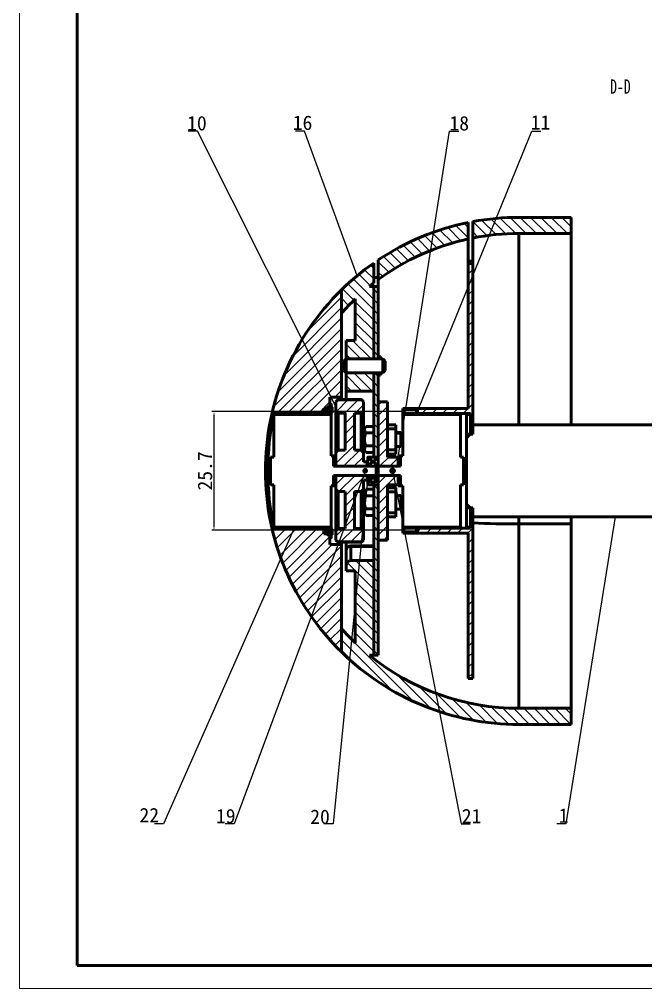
# Model space of a CAD drawing. Header units: millimetres. Extents: x 169 to 11790, y 7 to 1689.
# Drawn here: x 1378 to 1921, y 7 to 848 of the extents above; entities that cross this region are included whole.
import ezdxf
from ezdxf import colors
from ezdxf.entities.mleader import LeaderData, LeaderLine
from ezdxf.math import Vec2, Vec3

# ---------------------------------------------------------------- set-up
doc = ezdxf.new("R2010")
doc.units = ezdxf.units.MM
doc.header["$PDSIZE"] = -1
doc.layers.add('文字', color=7, linetype='Continuous', lineweight=15)
doc.layers.add('粗实线', color=7, linetype='Continuous', lineweight=53)
doc.styles.add('SLDTEXTSTYLE5', font='TXT', dxfattribs={"width": 0.7})
doc.styles.get("Standard").update_dxf_attribs({"font": ''})
doc.styles.get('Standard').set_extended_font_data('FangSong')
doc.dimstyles.new('ISO-25', dxfattribs={"dimtxt": 2.5, "dimasz": 2.5, "dimexe": 1.25, "dimexo": 0.625, "dimtad": 1, "dimtxsty": 'Standard', "dimcen": 2.5, "dimadec": 0, "dimazin": 0, "dimtfac": 1, "dimtmove": 0, "dimatfit": 3, "dimfxl": 1, "dimarcsym": 0})
pattern_1 = [(45, (1340.9156, -46.882), (-4.49013, 4.49013), [])]
pattern_2 = [(135, (1340.9156, -46.882), (-4.49013, -4.49013), [])]

# ---------------------------------------------------------------- blocks, each defined once
blk = doc.blocks.new('_None')
blk = doc.blocks.new('*D27')
at = {"color": 0, "lineweight": -2, "transparency": 16777216}
for p, q in [((1710.48, 507.36), (1544.66, 507.36)), ((1546.66, 503.28), (1546.66, 408.64)), ((1710.48, 404.56), (1544.66, 404.56))]:
    blk.add_line(p, q, dxfattribs=at)
at = {"color": 0, "lineweight": 53, "transparency": 16777216}
for points in [[(1545.98, 503.28), (1547.34, 503.28), (1546.66, 507.36)], [(1545.98, 408.64), (1547.34, 408.64), (1546.66, 404.56)]]:
    blk.add_solid(points, dxfattribs=at)
at = {"layer": 'Defpoints', "color": 0, "lineweight": 53, "transparency": 16777216}
for p in [(1710.48, 507.36), (1546.66, 404.56), (1710.48, 404.56)]:
    blk.add_point(p, dxfattribs=at)
at = {"color": 0, "transparency": 16777216, "insert": (1538.89, 455.96), "char_height": 3.5, "attachment_point": 5, "rotation": 90}
blk.add_mtext('{\\fSimSun|b0|i0|c134|p2;\\H3.57143x;25.7}', dxfattribs=at)

msp = doc.modelspace()

# ---------------------------------------------------------------- hatches: boundary and pattern name
at = {"linetype": 'Continuous', "lineweight": 18}
h = msp.add_hatch(dxfattribs=at)
h.set_pattern_fill('ANSI31', color=256, scale=2, angle=90, style=0)
h.set_pattern_definition(pattern_2)
edge = h.paths.add_edge_path(flags=0)
edge.add_line((1771.279, 672.291), (1771.279, 658.037))
edge.add_arc((1811.279, 455.958), 206, 90, 101.196519, ccw=False)
edge.add_line((1811.279, 661.958), (1856.479, 661.958))
edge.add_line((1856.479, 661.958), (1856.479, 675.958))
edge.add_line((1856.479, 675.958), (1811.279, 675.958))
edge.add_arc((1811.279, 455.958), 220, 90, 100.475682)
h = msp.add_hatch(dxfattribs=at)
h.set_pattern_fill('ANSI31', color=256, scale=2, angle=90, style=0)
h.set_pattern_definition(pattern_2)
edge = h.paths.add_edge_path(flags=0)
edge.add_line((1767.279, 657.204), (1767.279, 671.513))
edge.add_arc((1811.279, 455.958), 220, 101.536959, 123.679413)
edge.add_line((1689.279, 639.032), (1689.279, 621.946))
edge.add_arc((1811.279, 455.958), 206, 102.33295, 126.31563, ccw=False)
h = msp.add_hatch()
h.set_pattern_fill('ANSI31', color=256, scale=2, angle=90)
h.paths.add_polyline_path([(1685.279, 541.09), (1661.279, 541.09), (1661.279, 525.103), (1685.279, 525.103)])
h.paths.add_polyline_path([(1685.279, 615.958), (1681.525, 615.958, -0.0058108), (1685.279, 618.93), (1685.279, 636.302, 0.0414158), (1657.279, 613.069), (1657.279, 592.779, -0.0209655), (1669.279, 605.196), (1669.279, 569.09), (1661.279, 569.09), (1661.279, 553.09), (1685.279, 553.09)])
h = msp.add_hatch()
h.set_pattern_fill('ANSI31', color=256, scale=2)
h.paths.add_polyline_path([(1771.279, 635.958), (1767.279, 635.958), (1767.279, 615.316), (1771.279, 625.133)])
h = msp.add_hatch()
h.set_pattern_fill('ANSI31', color=256, scale=2)
h.paths.add_polyline_path([(1713.096, 509.958), (1711.279, 509.958), (1711.279, 508.958), (1712.939, 508.958)])
h.paths.add_polyline_path([(1724.347, 509.958), (1713.096, 509.958), (1712.939, 508.958), (1722.479, 508.958), (1723.271, 508.958), (1723.271, 508.558), (1723.273, 507.324)])
h.paths.add_polyline_path([(1771.279, 625.133), (1767.279, 615.316), (1767.279, 509.958), (1724.347, 509.958), (1723.273, 507.324), (1723.275, 506.158), (1723.275, 505.716), (1769.279, 505.716), (1769.279, 504.758), (1769.279, 487.958), (1771.279, 487.958), (1771.279, 495.958)])
h.paths.add_polyline_path([(1771.279, 423.958), (1769.279, 423.958), (1769.279, 407.158), (1769.279, 406.2), (1723.275, 406.2), (1723.275, 405.758), (1723.271, 403.358), (1723.271, 402.958), (1722.479, 402.958), (1711.871, 402.958), (1712.065, 401.958), (1767.279, 401.958), (1767.279, 275.958), (1771.279, 275.958)])
h = msp.add_hatch()
h.set_pattern_fill('ANSI31', color=256, scale=2, angle=90)
h.paths.add_polyline_path([(1689.279, 615.958), (1685.279, 615.958), (1685.279, 553.09), (1689.279, 553.09)])
h.paths.add_polyline_path([(1689.279, 541.09), (1685.279, 541.09), (1685.279, 467.958), (1689.279, 467.958)])
h = msp.add_hatch()
h.set_pattern_fill('ANSI31', color=256, scale=2)
h.paths.add_polyline_path([(1654.285, 391.958), (1647.279, 391.958), (1647.279, 399.8), (1646.279, 399.8), (1644.679, 401.4), (1642.079, 401.4), (1642.079, 404.6), (1644.679, 404.6), (1646.279, 406.2), (1616.268, 406.2), (1604.756, 380.141, 0.0650108), (1631.147, 329.655)])
h.paths.add_polyline_path([(1616.268, 406.2), (1598.479, 406.2, -0.1019503), (1598.479, 505.716), (1646.279, 505.716), (1644.679, 507.316), (1642.079, 507.316), (1642.079, 510.516), (1644.679, 510.516), (1646.279, 512.116), (1647.279, 512.116), (1647.279, 519.958), (1648.451, 519.958), (1623.204, 570.097, 0.2281646), (1604.756, 380.141)])
h.paths.add_polyline_path([(1657.279, 391.958), (1654.285, 391.958), (1631.147, 329.655, 0.046004), (1657.279, 298.847), (1657.279, 319.137)])
h.paths.add_polyline_path([(1657.279, 613.069, 0.0625653), (1623.204, 570.097), (1648.451, 519.958), (1657.279, 519.958)])
h = msp.add_hatch(dxfattribs=at)
h.set_pattern_fill('ANSI31', color=256, scale=2, style=0)
h.set_pattern_definition(pattern_1)
h.paths.add_polyline_path([(1652.479, 459.958), (1679.679, 459.958), (1679.679, 463.958), (1676.479, 463.958), (1676.479, 471.958), (1674.479, 473.958), (1668.479, 473.958), (1668.479, 505.958), (1674.479, 505.958), (1676.479, 507.958), (1676.479, 515.958), (1674.916, 517.521), (1654.042, 517.521), (1652.479, 515.958), (1652.479, 507.958), (1654.479, 505.958), (1660.479, 505.958), (1660.479, 473.958), (1654.479, 473.958), (1652.479, 471.958)], flags=0)
h = msp.add_hatch()
h.set_pattern_fill('ANSI31', color=256, scale=2)
edge = h.paths.add_edge_path()
edge.add_line((1706.479, 467.958), (1703.038, 467.958))
edge.add_spline(control_points=[(1703.038, 467.958), (1702.972, 467.957), (1702.8, 467.956), (1702.406, 467.944), (1701.883, 467.934), (1701.337, 467.936), (1700.835, 467.948), (1700.518, 467.957), (1700.385, 467.958), (1700.353, 467.958)], knot_values=[0, 0, 0, 0, 0.1035778, 0.2732052, 0.4429071, 0.6113059, 0.779066, 0.9478383, 1, 1, 1, 1], degree=3, periodic=0)
edge.add_line((1700.353, 467.958), (1697.279, 467.958))
edge.add_line((1697.279, 467.958), (1697.279, 515.958))
edge.add_line((1697.279, 515.958), (1689.279, 515.958))
edge.add_line((1689.279, 515.958), (1689.279, 459.958))
edge.add_line((1689.279, 459.958), (1706.479, 459.958))
edge.add_line((1706.479, 459.958), (1706.479, 467.958))
h = msp.add_hatch(dxfattribs=at)
h.set_pattern_fill('ANSI31', scale=2, angle=90, style=0)
h.set_pattern_definition(pattern_2)
h.paths.add_polyline_path([(1652.479, 468.958), (1650.479, 468.958), (1650.479, 459.958), (1652.479, 459.958)], flags=0)
at = {"linetype": 'Continuous', "lineweight": 53}
h = msp.add_hatch(dxfattribs=at)
h.set_pattern_fill('ANSI31', scale=2, angle=90, style=0)
h.set_pattern_definition([(135, (1340.9156, -34.882), (-4.49013, -4.49013), [])])
h.paths.add_polyline_path([(1679.679, 459.958), (1680.079, 459.958), (1680.079, 463.958), (1679.679, 463.958)], flags=0)
at = {"linetype": 'Continuous'}
h = msp.add_hatch(dxfattribs=at)
h.set_pattern_fill('ANSI31', scale=2, angle=90, style=0)
h.set_pattern_definition(pattern_2)
h.paths.add_polyline_path([(1708.479, 468.958), (1706.479, 468.958), (1706.479, 459.958), (1708.479, 459.958)], flags=0)
at = {"linetype": 'Continuous', "lineweight": 18}
h = msp.add_hatch(dxfattribs=at)
h.set_pattern_fill('ANSI31', scale=2, angle=90, style=0)
h.set_pattern_definition(pattern_2)
h.paths.add_polyline_path([(1650.479, 442.958), (1652.479, 442.958), (1652.479, 451.958), (1650.479, 451.958)], flags=0)
h = msp.add_hatch(dxfattribs=at)
h.set_pattern_fill('ANSI31', color=256, scale=2, style=0)
h.set_pattern_definition(pattern_1)
h.paths.add_polyline_path([(1679.679, 451.958), (1652.479, 451.958), (1652.479, 439.958), (1654.479, 437.958), (1660.479, 437.958), (1660.479, 405.958), (1654.479, 405.958), (1652.479, 403.958), (1652.479, 395.958), (1654.042, 394.395), (1674.916, 394.395), (1676.479, 395.958), (1676.479, 403.958), (1674.479, 405.958), (1668.479, 405.958), (1668.479, 437.958), (1674.479, 437.958), (1676.479, 439.958), (1676.479, 447.958), (1679.679, 447.958)], flags=0)
at = {"linetype": 'Continuous', "lineweight": 53}
h = msp.add_hatch(dxfattribs=at)
h.set_pattern_fill('ANSI31', scale=2, angle=90, style=0)
h.set_pattern_definition(pattern_2)
h.paths.add_polyline_path([(1679.679, 447.958), (1680.079, 447.958), (1680.079, 451.958), (1679.679, 451.958)], flags=0)
at = {"linetype": 'Continuous', "lineweight": 18}
h = msp.add_hatch(dxfattribs=at)
h.set_pattern_fill('ANSI31', color=256, scale=2, style=0)
h.set_pattern_definition(pattern_1)
h.paths.add_polyline_path([(1689.279, 395.958), (1697.279, 395.958), (1697.279, 443.958), (1706.479, 443.958), (1706.479, 451.958), (1689.279, 451.958)], flags=0)
at = {"linetype": 'Continuous'}
h = msp.add_hatch(dxfattribs=at)
h.set_pattern_fill('ANSI31', scale=2, angle=90, style=0)
h.set_pattern_definition(pattern_2)
h.paths.add_polyline_path([(1706.479, 442.958), (1708.479, 442.958), (1708.479, 451.958), (1706.479, 451.958)], flags=0)
at = {"linetype": 'Continuous', "lineweight": 18}
h = msp.add_hatch(dxfattribs=at)
h.set_pattern_fill('ANSI31', color=256, scale=2, angle=90, style=0)
h.set_pattern_definition(pattern_2)
h.paths.add_polyline_path([(1685.279, 295.958), (1689.279, 295.958), (1689.279, 443.958), (1685.279, 443.958)], flags=0)
h = msp.add_hatch()
h.set_pattern_fill('ANSI31', color=256, scale=2)
h.paths.add_polyline_path([(1647.279, 407.158), (1598.479, 407.158), (1598.479, 406.2), (1647.279, 406.2)])
h = msp.add_hatch()
h.set_pattern_fill('ANSI31', color=256, scale=2)
h.set_pattern_definition([(45, (-430.96, -5e-11), (-4.490128, 4.490128), [])])
h.paths.add_polyline_path([(1760.079, 406.2), (1760.079, 407.158), (1711.279, 407.158), (1711.279, 406.2)])
h = msp.add_hatch()
h.set_pattern_fill('ANSI31', color=256, scale=2, angle=90)
edge = h.paths.add_edge_path()
edge.add_line((1685.279, 378.092), (1665.279, 378.092))
edge.add_ellipse((1665.279, 373.625), major_axis=(0, 4.468), ratio=0.8952951, start_angle=0, end_angle=90)
edge.add_line((1661.279, 373.625), (1661.279, 369.157))
edge.add_line((1661.279, 369.157), (1669.279, 369.157))
edge.add_line((1669.279, 369.157), (1669.279, 306.72))
edge.add_arc((1811.279, 455.958), 206, 221.619437, 226.423664, ccw=False)
edge.add_line((1657.279, 319.137), (1657.279, 298.847))
edge.add_arc((1811.279, 455.958), 220, 225.572996, 270)
edge.add_line((1811.279, 235.958), (1856.479, 235.958))
edge.add_line((1856.479, 235.958), (1856.479, 249.958))
edge.add_line((1856.479, 249.958), (1811.279, 249.958))
edge.add_arc((1811.279, 455.958), 206, 230.959327, 270, ccw=False)
edge.add_line((1681.525, 295.958), (1685.279, 295.958))
edge.add_line((1685.279, 295.958), (1685.279, 378.092))

# ---------------------------------------------------------------- linework, layer by layer
at = {"color": 7, "linetype": 'Continuous', "lineweight": 53}
for p, q in [((1811.279, 675.958), (1856.479, 675.958)), ((1856.479, 661.958), (1856.479, 675.958)), ((1767.279, 671.513), (1767.279, 657.204)), ((1771.279, 658.037), (1771.279, 672.291)), ((1767.279, 657.204), (1767.279, 635.958)), ((1771.279, 635.958), (1771.279, 658.037)), ((1856.479, 661.958), (1811.279, 661.958)), ((1811.279, 661.958), (1811.279, 495.958)), ((1856.479, 661.958), (1856.479, 495.958)), ((1685.279, 636.302), (1685.279, 618.93)), ((1689.279, 621.946), (1689.279, 639.032)), ((1767.279, 635.958), (1771.279, 635.958)), ((1767.279, 635.958), (1767.279, 509.958)), ((1771.279, 635.958), (1771.279, 487.958)), ((1685.279, 615.958), (1681.525, 615.958)), ((1685.279, 615.958), (1689.279, 615.958)), ((1689.279, 615.975), (1689.279, 621.946)), ((1669.279, 569.09), (1669.279, 605.196)), ((1661.279, 525.103), (1661.279, 569.09)), ((1661.279, 569.09), (1669.279, 569.09)), ((1685.279, 467.958), (1685.279, 541.09)), ((1689.279, 467.958), (1689.279, 541.09)), ((1685.279, 525.046), (1661.279, 525.046)), ((1661.279, 525.046), (1661.279, 517.958)), ((1648.479, 513.773), (1647.279, 513.773)), ((1648.479, 513.773), (1648.479, 509.346)), ((1654.042, 517.521), (1652.479, 515.958)), ((1652.479, 507.958), (1652.479, 515.958)), ((1654.479, 517.958), (1654.042, 517.521)), ((1674.916, 517.521), (1654.042, 517.521)), ((1674.479, 517.958), (1654.479, 517.958)), ((1674.916, 517.521), (1674.479, 517.958)), ((1676.479, 515.958), (1674.916, 517.521)), ((1676.479, 515.958), (1676.479, 507.958)), ((1689.279, 515.958), (1697.279, 515.958)), ((1689.279, 459.958), (1689.279, 515.958)), ((1697.279, 467.958), (1697.279, 515.958)), ((1598.479, 504.758), (1648.479, 504.758)), ((1598.479, 504.758), (1598.479, 467.958)), ((1648.481, 512.815), (1648.479, 512.815)), ((1648.479, 504.758), (1648.479, 509.185)), ((1648.479, 504.758), (1648.479, 468.958)), ((1648.481, 512.815), (1648.481, 506.415)), ((1649.239, 511.358), (1648.481, 512.116)), ((1648.481, 512.116), (1648.481, 505.716)), ((1648.481, 505.716), (1649.239, 506.474)), ((1649.239, 511.358), (1649.239, 506.474)), ((1652.479, 507.958), (1654.479, 505.958)), ((1652.479, 471.958), (1652.479, 507.958)), ((1654.479, 505.958), (1654.479, 473.958)), ((1660.479, 505.958), (1654.479, 505.958)), ((1660.479, 505.958), (1660.479, 473.958)), ((1674.479, 505.958), (1668.479, 505.958)), ((1668.479, 473.958), (1668.479, 505.958)), ((1674.479, 505.958), (1676.479, 507.958)), ((1674.479, 473.958), (1674.479, 505.958)), ((1676.479, 507.958), (1676.479, 471.958)), ((1710.479, 504.758), (1760.479, 504.758)), ((1710.479, 468.958), (1710.479, 504.758)), ((1711.279, 509.958), (1711.279, 504.758)), ((1711.279, 509.958), (1767.279, 509.958)), ((1711.279, 504.758), (1711.279, 509.958)), ((1711.279, 504.758), (1760.479, 504.758)), ((1760.479, 467.958), (1760.479, 504.758)), ((1765.679, 487.958), (1765.679, 504.758)), ((1769.279, 487.958), (1769.279, 504.758)), ((1697.279, 495.951), (1704.479, 495.951)), ((1697.279, 492.337), (1704.479, 492.337)), ((1704.479, 492.337), (1704.479, 495.951)), ((1704.479, 492.337), (1704.479, 474.162)), ((1704.479, 489.249), (1708.679, 489.249)), ((1708.679, 489.249), (1709.279, 488.649)), ((1708.679, 489.249), (1708.679, 477.249)), ((1709.279, 477.849), (1709.279, 488.649)), ((1765.679, 484.758), (1765.679, 487.958)), ((1654.479, 473.958), (1652.479, 471.958)), ((1652.479, 459.958), (1652.479, 471.958)), ((1660.479, 473.958), (1654.479, 473.958)), ((1674.479, 473.958), (1668.479, 473.958)), ((1676.479, 471.958), (1674.479, 473.958)), ((1676.479, 471.958), (1676.479, 463.958)), ((1704.479, 474.162), (1697.279, 474.162)), ((1708.679, 477.249), (1704.479, 477.249)), ((1704.479, 470.547), (1704.479, 474.162)), ((1709.279, 477.849), (1708.679, 477.249)), ((1595.679, 467.958), (1595.679, 443.958)), ((1595.679, 467.958), (1598.479, 467.958)), ((1648.479, 468.958), (1650.479, 468.958)), ((1650.479, 468.958), (1652.479, 468.958)), ((1650.479, 459.958), (1650.479, 468.958)), ((1676.479, 463.958), (1679.679, 463.958)), ((1679.679, 463.958), (1679.679, 459.958)), ((1679.679, 463.958), (1680.079, 463.958)), ((1680.079, 465.291), (1680.079, 467.358)), ((1680.079, 465.291), (1680.079, 463.958)), ((1680.079, 463.958), (1680.079, 459.958)), ((1680.679, 467.958), (1688.679, 467.958)), ((1689.279, 467.958), (1685.279, 467.958)), ((1697.279, 470.547), (1704.479, 470.547)), ((1697.279, 467.958), (1700.353, 467.958)), ((1703.038, 467.958), (1706.479, 467.958)), ((1706.479, 459.958), (1706.479, 468.958)), ((1706.479, 468.958), (1708.479, 468.958)), ((1706.479, 459.958), (1706.479, 467.958)), ((1708.479, 459.958), (1708.479, 468.958)), ((1708.479, 468.958), (1710.479, 468.958)), ((1760.479, 467.958), (1763.279, 467.958)), ((1763.279, 443.958), (1763.279, 467.958)), ((1650.479, 459.958), (1687.279, 459.958)), ((1688.679, 459.958), (1680.679, 459.958)), ((1689.279, 451.958), (1689.279, 459.958)), ((1689.279, 459.958), (1708.479, 459.958)), ((1703.194, 455.958), (1703.188, 455.829)), ((1703.269, 459.958), (1706.479, 459.958)), ((1706.479, 459.958), (1708.479, 459.958)), ((1650.479, 442.958), (1650.479, 451.958)), ((1687.279, 451.958), (1650.479, 451.958)), ((1652.479, 439.958), (1652.479, 451.958)), ((1679.679, 447.958), (1676.479, 447.958)), ((1676.479, 447.958), (1676.479, 439.958)), ((1679.679, 451.958), (1679.679, 447.958)), ((1680.079, 447.958), (1679.679, 447.958)), ((1680.079, 451.958), (1680.079, 447.958)), ((1680.079, 449.291), (1680.079, 451.358)), ((1683.242, 449.291), (1680.079, 449.291)), ((1680.079, 447.958), (1680.079, 446.625)), ((1680.079, 446.625), (1683.242, 446.625)), ((1680.079, 444.558), (1680.079, 446.625)), ((1680.679, 451.958), (1688.679, 451.958)), ((1689.279, 449.291), (1686.116, 449.291)), ((1686.116, 446.625), (1689.279, 446.625)), ((1689.279, 395.958), (1689.279, 451.958)), ((1708.479, 451.958), (1689.279, 451.958)), ((1706.479, 442.958), (1706.479, 451.958)), ((1706.479, 443.958), (1706.479, 451.958)), ((1708.479, 442.958), (1708.479, 451.958)), ((1598.479, 443.958), (1595.679, 443.958)), ((1598.479, 443.958), (1598.479, 407.158)), ((1650.479, 442.958), (1648.479, 442.958)), ((1648.479, 442.958), (1648.479, 407.158)), ((1652.479, 442.958), (1650.479, 442.958)), ((1652.479, 403.958), (1652.479, 439.958)), ((1652.479, 439.958), (1654.479, 437.958)), ((1654.479, 437.958), (1654.479, 405.958)), ((1654.479, 437.958), (1660.479, 437.958)), ((1660.479, 437.958), (1660.479, 405.958)), ((1668.479, 437.958), (1674.479, 437.958)), ((1668.479, 405.958), (1668.479, 437.958)), ((1674.479, 437.958), (1676.479, 439.958)), ((1674.479, 405.958), (1674.479, 437.958)), ((1676.479, 440.272), (1676.479, 403.958)), ((1688.679, 443.958), (1680.679, 443.958)), ((1685.279, 443.958), (1689.279, 443.958)), ((1685.279, 295.958), (1685.279, 443.958)), ((1689.279, 295.958), (1689.279, 443.958)), ((1706.479, 443.958), (1697.279, 443.958)), ((1697.279, 395.958), (1697.279, 443.958)), ((1697.279, 441.368), (1704.479, 441.368)), ((1704.479, 437.754), (1697.279, 437.754)), ((1704.479, 441.368), (1704.479, 437.754)), ((1704.479, 419.579), (1704.479, 437.754)), ((1708.479, 442.958), (1706.479, 442.958)), ((1710.479, 442.958), (1708.479, 442.958)), ((1710.479, 407.158), (1710.479, 442.958)), ((1760.479, 407.158), (1760.479, 443.958)), ((1763.279, 443.958), (1760.479, 443.958)), ((1708.679, 434.667), (1704.479, 434.667)), ((1709.279, 434.067), (1708.679, 434.667)), ((1708.679, 422.667), (1708.679, 434.667)), ((1709.279, 434.067), (1709.279, 423.267)), ((1704.479, 422.667), (1708.679, 422.667)), ((1708.679, 422.667), (1709.279, 423.267)), ((1765.679, 423.958), (1765.679, 427.158)), ((1765.679, 407.158), (1765.679, 423.958)), ((1769.279, 407.158), (1769.279, 423.958)), ((1771.279, 423.958), (1771.279, 275.958)), ((1697.279, 419.579), (1704.479, 419.579)), ((1697.279, 415.965), (1704.479, 415.965)), ((1704.479, 419.579), (1704.479, 415.965)), ((1811.279, 415.958), (1811.279, 409.901)), ((1856.479, 415.958), (1856.479, 409.901)), ((1648.479, 407.158), (1598.479, 407.158)), ((1648.479, 407.158), (1648.479, 402.731)), ((1648.481, 406.2), (1648.481, 399.8)), ((1648.481, 406.2), (1649.239, 405.442)), ((1648.481, 399.8), (1648.481, 406.2)), ((1649.239, 405.442), (1649.239, 400.558)), ((1649.239, 400.558), (1649.239, 405.442)), ((1654.479, 405.958), (1652.479, 403.958)), ((1652.479, 395.958), (1652.479, 403.958)), ((1654.479, 405.958), (1660.479, 405.958)), ((1668.479, 405.958), (1674.479, 405.958)), ((1676.479, 403.958), (1674.479, 405.958)), ((1676.479, 403.958), (1676.479, 395.958)), ((1760.479, 407.158), (1710.479, 407.158)), ((1711.279, 407.158), (1711.279, 401.958)), ((1760.079, 407.158), (1711.279, 407.158)), ((1856.479, 409.901), (1811.279, 409.901)), ((1647.279, 398.143), (1648.479, 398.143)), ((1648.479, 398.143), (1647.279, 398.143)), ((1648.481, 399.8), (1649.239, 400.558)), ((1649.239, 400.558), (1648.481, 399.8)), ((1652.479, 395.958), (1654.042, 394.395)), ((1674.916, 394.395), (1676.479, 395.958)), ((1697.279, 395.958), (1689.279, 395.958)), ((1767.279, 401.958), (1711.279, 401.958)), ((1767.279, 401.958), (1767.279, 275.958)), ((1654.042, 394.395), (1674.916, 394.395)), ((1654.236, 394.395), (1654.479, 394.16)), ((1654.479, 394.16), (1674.479, 394.16)), ((1661.279, 394.16), (1661.279, 387.181)), ((1661.279, 387.181), (1661.279, 386.908)), ((1661.279, 386.908), (1661.279, 373.625)), ((1665.279, 390.489), (1665.279, 390.898)), ((1685.279, 390.898), (1665.279, 390.898)), ((1665.279, 378.092), (1665.279, 390.489)), ((1665.279, 390.489), (1685.279, 390.489)), ((1674.479, 394.16), (1674.722, 394.395)), ((1661.279, 369.157), (1661.279, 373.625)), ((1665.279, 378.092), (1685.279, 378.092)), ((1669.279, 369.157), (1661.279, 369.157)), ((1669.279, 306.72), (1669.279, 369.157)), ((1681.525, 295.958), (1685.279, 295.958)), ((1689.279, 295.958), (1685.279, 295.958)), ((1771.279, 275.958), (1767.279, 275.958))]:
    msp.add_line(p, q, dxfattribs=at)
at = {"lineweight": 53}
for p, q in [((1685.279, 553.09), (1685.279, 615.958)), ((1689.279, 553.09), (1689.279, 615.958)), ((1691.279, 555.09), (1689.279, 555.09)), ((1691.279, 553.09), (1691.279, 555.09)), ((1661.279, 553.09), (1659.279, 551.09)), ((1659.279, 551.09), (1659.279, 543.09)), ((1661.279, 553.09), (1689.279, 553.09)), ((1689.279, 553.09), (1691.279, 553.09)), ((1689.279, 553.09), (1691.279, 553.09)), ((1691.279, 553.09), (1693.279, 553.09)), ((1693.279, 553.09), (1695.279, 551.09)), ((1693.279, 553.09), (1693.279, 541.09)), ((1695.279, 551.09), (1695.279, 549.09)), ((1695.279, 549.09), (1695.279, 545.09)), ((1661.279, 541.09), (1659.279, 543.09)), ((1689.279, 541.09), (1661.279, 541.09)), ((1693.279, 541.09), (1689.279, 541.09)), ((1691.279, 539.09), (1689.279, 539.09)), ((1691.279, 541.09), (1691.279, 539.09)), ((1695.279, 543.09), (1693.279, 541.09)), ((1693.279, 541.09), (1693.279, 541.09)), ((1695.279, 545.09), (1695.279, 543.09)), ((1648.479, 513.773), (1647.279, 513.773)), ((1647.279, 505.716), (1598.479, 505.716)), ((1642.079, 507.316), (1642.079, 510.516)), ((1642.079, 510.516), (1644.679, 510.516)), ((1644.679, 507.316), (1642.079, 507.316)), ((1644.679, 510.516), (1646.279, 512.116)), ((1644.679, 507.316), (1644.679, 510.516)), ((1644.679, 507.316), (1646.279, 505.716)), ((1646.279, 505.716), (1646.279, 512.116)), ((1647.279, 512.116), (1646.279, 512.116)), ((1647.279, 512.116), (1648.481, 512.116)), ((1648.481, 505.716), (1647.279, 505.716)), ((1647.279, 505.716), (1647.279, 504.758)), ((1710.479, 504.758), (1710.479, 509.958)), ((1710.479, 509.958), (1711.279, 509.958)), ((1710.479, 509.958), (1710.479, 504.758)), ((1710.482, 506.158), (1711.279, 505.758)), ((1711.279, 505.758), (1710.482, 505.758)), ((1710.487, 508.958), (1710.487, 509.958)), ((1710.487, 508.558), (1711.279, 508.958)), ((1711.279, 508.958), (1710.487, 508.958)), ((1711.279, 508.958), (1711.279, 509.958)), ((1711.279, 505.758), (1711.279, 508.958)), ((1711.279, 508.958), (1722.479, 508.958)), ((1711.279, 505.758), (1722.479, 505.758)), ((1769.279, 505.716), (1711.279, 505.716)), ((1711.279, 504.758), (1711.279, 505.716)), ((1723.271, 508.558), (1722.479, 508.958)), ((1722.479, 505.758), (1722.479, 508.958)), ((1723.271, 508.958), (1722.479, 508.958)), ((1723.275, 506.158), (1722.479, 505.758)), ((1723.275, 505.758), (1722.479, 505.758)), ((1723.271, 508.558), (1723.271, 508.958)), ((1723.275, 506.158), (1723.271, 508.558)), ((1723.275, 506.158), (1723.275, 505.758)), ((1765.679, 504.758), (1769.279, 504.758)), ((1769.279, 504.758), (1769.279, 505.716)), ((1677.253, 491.773), (1677.253, 474.725)), ((1685.279, 494.614), (1678.43, 494.614)), ((1685.279, 488.932), (1678.43, 488.932)), ((1709.279, 488.649), (1704.479, 488.649)), ((1768.879, 487.958), (1765.679, 487.958)), ((1771.279, 495.958), (2018.239, 495.958)), ((1685.279, 477.567), (1678.43, 477.567)), ((1685.279, 471.884), (1678.43, 471.884)), ((1689.103, 460.134), (1680.255, 467.782)), ((1680.255, 460.134), (1689.103, 467.782)), ((1687.279, 459.958), (1687.279, 451.958)), ((1685.279, 440.032), (1678.43, 440.032)), ((1677.253, 420.143), (1677.253, 437.191)), ((1685.279, 434.349), (1678.43, 434.349)), ((1685.279, 422.984), (1678.43, 422.984)), ((1768.879, 423.958), (1765.679, 423.958)), ((1685.279, 417.301), (1678.43, 417.301)), ((1647.279, 406.2), (1598.479, 406.2)), ((1642.079, 404.6), (1642.079, 401.4)), ((1644.679, 404.6), (1646.279, 406.2)), ((1644.679, 404.6), (1644.679, 401.4)), ((1646.279, 406.2), (1646.279, 399.8)), ((1647.279, 406.2), (1647.279, 407.158)), ((1648.479, 406.2), (1647.279, 406.2)), ((1710.479, 407.158), (1710.479, 401.958)), ((1710.482, 405.758), (1711.279, 406.158)), ((1711.279, 406.158), (1710.482, 406.158)), ((1711.279, 407.158), (1711.279, 406.2)), ((1769.279, 406.2), (1711.279, 406.2)), ((1711.279, 406.2), (1760.079, 406.2)), ((1711.279, 406.158), (1711.279, 402.958)), ((1711.279, 406.158), (1722.479, 406.158)), ((1723.275, 405.758), (1722.479, 406.158)), ((1722.479, 406.158), (1722.479, 402.958)), ((1723.275, 406.158), (1722.479, 406.158)), ((1723.275, 405.758), (1723.271, 403.358)), ((1723.275, 405.758), (1723.275, 406.158)), ((1760.079, 407.158), (1760.079, 406.2)), ((1765.679, 407.158), (1769.279, 407.158)), ((1769.279, 407.158), (1769.279, 406.2)), ((1642.079, 401.4), (1644.679, 401.4)), ((1644.679, 401.4), (1646.279, 399.8)), ((1647.279, 399.8), (1646.279, 399.8)), ((1647.279, 399.8), (1648.481, 399.8)), ((1710.479, 401.958), (1711.279, 401.958)), ((1710.487, 403.358), (1711.279, 402.958)), ((1711.279, 402.958), (1710.487, 402.958)), ((1711.279, 402.958), (1722.479, 402.958)), ((1711.279, 402.958), (1711.279, 401.958)), ((1723.271, 403.358), (1722.479, 402.958)), ((1723.271, 402.958), (1722.479, 402.958)), ((1723.271, 403.358), (1723.271, 402.958))]:
    msp.add_line(p, q, dxfattribs=at)
at = {"linetype": 'Continuous', "lineweight": 53}
for p, q in [((1657.279, 613.069), (1657.279, 519.958)), ((1657.279, 519.958), (1647.279, 519.958)), ((1647.279, 512.116), (1647.279, 519.958)), ((1657.279, 517.958), (1657.279, 519.958)), ((1768.879, 487.958), (1765.679, 484.758)), ((1768.879, 487.958), (1771.279, 487.958)), ((1765.679, 484.758), (1765.679, 427.158)), ((1595.679, 443.958), (1595.679, 467.958)), ((1595.679, 443.958), (1598.479, 443.958)), ((1598.479, 407.158), (1598.479, 443.958)), ((1765.679, 427.158), (1768.879, 423.958)), ((1771.279, 423.958), (1768.879, 423.958)), ((1771.279, 415.958), (1771.279, 423.958)), ((2018.239, 415.958), (1771.279, 415.958)), ((1598.479, 407.158), (1647.279, 407.158)), ((1811.279, 409.901), (1811.279, 249.958)), ((1811.279, 409.901), (1856.479, 409.901)), ((1856.479, 409.901), (1856.479, 249.958)), ((1647.279, 391.958), (1647.279, 399.8)), ((1647.279, 391.958), (1657.279, 391.958)), ((1657.279, 391.958), (1657.279, 394.16)), ((1657.279, 391.958), (1657.279, 298.847)), ((1811.279, 249.958), (1856.479, 249.958)), ((1856.479, 235.958), (1856.479, 249.958)), ((1856.479, 235.958), (1811.279, 235.958))]:
    msp.add_line(p, q, dxfattribs=at)
at = {"color": 7, "linetype": 'Continuous', "lineweight": 25}
for p, q in [((1657.279, 613.069), (1657.279, 592.779)), ((1661.279, 525.103), (1685.279, 525.103)), ((1661.279, 525.046), (1661.279, 525.103)), ((1697.279, 474.769), (1697.279, 490.676)), ((1685.279, 486.711), (1685.279, 478.735)), ((1680.079, 460.558), (1680.079, 462.625)), ((1689.279, 467.358), (1689.279, 465.291)), ((1650.479, 459.958), (1652.479, 459.958)), ((1679.679, 459.958), (1652.479, 459.958)), ((1679.679, 459.958), (1680.079, 459.958)), ((1689.279, 459.958), (1700.122, 459.958)), ((1652.479, 451.958), (1650.479, 451.958)), ((1652.479, 442.958), (1652.479, 451.958)), ((1652.479, 451.958), (1679.679, 451.958)), ((1680.079, 451.958), (1679.679, 451.958)), ((1706.479, 451.958), (1689.279, 451.958)), ((1689.279, 451.358), (1689.279, 449.291)), ((1689.279, 446.625), (1689.279, 444.558)), ((1708.479, 451.958), (1706.479, 451.958)), ((1685.279, 433.181), (1685.279, 425.205)), ((1697.279, 421.24), (1697.279, 437.146)), ((1685.104, 419.878), (1685.279, 419.878)), ((1648.481, 406.2), (1648.479, 406.2)), ((1685.279, 378.092), (1685.279, 295.958))]:
    msp.add_line(p, q, dxfattribs=at)
at = {"linetype": 'Continuous', "lineweight": 25}
for p, q in [((1647.279, 504.758), (1598.479, 504.758)), ((1598.479, 467.958), (1598.479, 504.758)), ((1771.279, 487.958), (1771.279, 495.958)), ((1598.479, 467.958), (1595.679, 467.958)), ((1657.279, 319.137), (1657.279, 298.847))]:
    msp.add_line(p, q, dxfattribs=at)
at = {"color": 7, "linetype": 'Continuous', "lineweight": 35}
for p, q in [((1647.279, 504.758), (1648.479, 504.758)), ((1652.479, 459.958), (1652.479, 468.958)), ((1689.279, 462.625), (1689.279, 460.558)), ((1648.479, 407.158), (1648.479, 402.731)), ((1648.479, 406.2), (1648.481, 406.2)), ((1649.239, 405.442), (1648.481, 406.2)), ((1760.479, 407.158), (1711.279, 407.158)), ((1711.279, 406.158), (1711.279, 406.2))]:
    msp.add_line(p, q, dxfattribs=at)
at = {"lineweight": 35}
for p, q in [((1710.479, 504.758), (1710.482, 505.758)), ((1710.482, 505.758), (1710.487, 508.958)), ((1710.482, 505.758), (1710.482, 506.158)), ((1710.487, 508.958), (1710.487, 508.558)), ((1598.479, 406.2), (1598.479, 407.158)), ((1644.679, 404.6), (1642.079, 404.6)), ((1711.279, 407.158), (1711.279, 406.2))]:
    msp.add_line(p, q, dxfattribs=at)
for p, q in [((1709.279, 477.849), (1704.479, 477.849)), ((1709.279, 434.067), (1704.479, 434.067)), ((1709.279, 423.267), (1704.479, 423.267))]:
    msp.add_line(p, q)
at = {"linetype": 'Continuous', "lineweight": 35}
msp.add_line((1711.279, 407.158), (1711.279, 406.2), dxfattribs=at)
at = {"color": 7, "linetype": 'Continuous', "lineweight": 53}
for centre, radius in [((1677.88, 456.068), 1.071), ((1701.594, 455.958), 1.436)]:
    msp.add_circle(centre, radius, dxfattribs=at)
at = {"lineweight": 53}
msp.add_circle((1684.679, 447.958), 1.96, dxfattribs=at)
at = {"color": 7, "linetype": 'Continuous', "lineweight": 53}
for centre, radius, start, end in [((1811.279, 455.958), 220, 90, 100.475682), ((1811.279, 455.958), 220, 101.536959, 123.679413), ((1811.279, 455.958), 206, 102.33295, 126.31563), ((1811.279, 455.958), 206, 90, 101.196519), ((1811.279, 455.958), 220, 124.940627, 134.427004), ((1808.929, 109.634), 529.93, 94.074146, 94.507841), ((1750.77, 421.895), 211.666, 106.888381, 108.023429), ((1811.279, 455.958), 206, 127.70894, 129.040673), ((1811.279, 455.958), 206, 133.576336, 138.380563), ((1680.679, 467.358), 0.6, 90, 180), ((1688.679, 467.358), 0.6, 0, 90), ((1677.88, 456.068), 1.2, 312.053133, 270), ((1677.88, 456.068), 1.2, 187.556207, 168.628668), ((1680.679, 460.558), 0.6, 180, 270), ((1688.679, 460.558), 0.6, 270, 0), ((1701.594, 455.958), 1.6, 105.933015, 355.36243), ((1701.594, 455.958), 1.6, 360, 105.933015), ((1680.679, 451.358), 0.6, 90, 180), ((1688.679, 451.358), 0.6, 360, 90), ((1680.679, 444.558), 0.6, 180, 270), ((1688.679, 444.558), 0.6, 270, 0), ((1811.087, 1314.183), 904.282, 267.476953, 270.01219), ((1665.143, 387.034), 3.867, 87.981699, 177.828361), ((1665.08, 386.686), 3.808, 87.012794, 176.663065)]:
    msp.add_arc(centre, radius, start, end, dxfattribs=at)
at = {"linetype": 'Continuous', "lineweight": 53}
for radius, start, end in [(220, 134.427004, 225.572996), (206, 221.619437, 226.423664), (220, 225.572996, 270), (206, 230.959327, 270)]:
    msp.add_arc((1811.279, 455.958), radius, start, end, dxfattribs=at)
at = {"lineweight": 53}
for centre, radius, start, end in [((1839.973, 455.958), 246.567, 168.357583, 191.642417), ((1681.272, 491.773), 4.018, 135, 225), ((1691.561, 483.249), 14.307, 156.598161, 203.401839), ((1681.272, 474.725), 4.018, 135, 225), ((1681.272, 437.191), 4.018, 135, 225), ((1691.561, 428.667), 14.307, 156.598161, 203.401839), ((1681.272, 420.143), 4.018, 135, 225)]:
    msp.add_arc(centre, radius, start, end, dxfattribs=at)
at = {"linetype": 'Continuous', "lineweight": 35}
msp.add_arc((1811.135, 1316.409), 906.508, 267.480066, 270.009076, dxfattribs=at)
at = {"color": 7, "linetype": 'Continuous', "lineweight": 53}
msp.add_ellipse((1665.279, 373.625), major_axis=(0, 4.468), ratio=0.8952951, start_param=0, end_param=1.5707963, dxfattribs=at)
for points, knots in [([(1648.479, 509.185), (1648.479, 509.946), (1648.479, 511.292), (1648.479, 512.76), (1648.479, 513.489), (1648.479, 513.797), (1648.479, 513.773), (1648.479, 513.739)], [0, 0, 0, 0, 0.3893203, 0.6886546, 0.8431994, 0.9685928, 1, 1, 1, 1]), ([(1648.479, 509.346), (1648.479, 508.585), (1648.479, 507.239), (1648.479, 505.771), (1648.479, 505.042), (1648.479, 504.734), (1648.479, 504.782), (1648.479, 504.758)], [0, 0, 0, 0, 0.3893203, 0.6886546, 0.8431994, 0.9685928, 1, 1, 1, 1]), ([(1703.038, 467.958), (1702.972, 467.957), (1702.8, 467.956), (1702.406, 467.944), (1701.883, 467.934), (1701.337, 467.936), (1700.835, 467.948), (1700.518, 467.957), (1700.385, 467.958), (1700.353, 467.958)], [0, 0, 0, 0, 0.1035778, 0.2732052, 0.4429071, 0.6113059, 0.779066, 0.9478383, 1, 1, 1, 1]), ([(1648.479, 402.731), (1648.479, 401.97), (1648.479, 400.624), (1648.479, 399.156), (1648.479, 398.427), (1648.479, 398.119), (1648.479, 398.167), (1648.479, 398.177)], [0, 0, 0, 0, 0.3893203, 0.6886546, 0.8431994, 0.9685928, 1, 1, 1, 1]), ([(1648.479, 402.731), (1648.479, 401.97), (1648.479, 400.624), (1648.479, 399.156), (1648.479, 398.427), (1648.479, 398.119), (1648.479, 398.143), (1648.479, 398.177)], [0, 0, 0, 0, 0.3893203, 0.6886546, 0.8431994, 0.9685928, 1, 1, 1, 1])]:
    msp.add_open_spline(points, degree=3, knots=knots, dxfattribs=at)
at = {"layer": '文字'}
for p, q in [((1377.785, 1688.736), (1377.785, 6.736)), ((1377.785, 6.736), (3755.785, 6.736))]:
    msp.add_line(p, q, dxfattribs=at)
at = {"layer": '粗实线', "lineweight": 53}
for p, q in [((1427.785, 1668.736), (1427.785, 26.736)), ((1427.785, 26.736), (3735.785, 26.736))]:
    msp.add_line(p, q, dxfattribs=at)

# ---------------------------------------------------------------- texts
at = {"insert": (1899.324, 795.692), "char_height": 12.5, "attachment_point": 2, "style": 'SLDTEXTSTYLE5'}
msp.add_mtext('D-D', dxfattribs=at)
at = {"char_height": 12.5, "attachment_point": 1}
for s, heights, insert in [('{\\fSimSun|b0|i0|c134|p2;10}', [0], (1523.346, 763.935)), ('{\\fSimSun|b0|i0|c134|p2;16}', [11.639], (1615.013, 764.302)), ('{\\fSimSun|b0|i0|c134|p2;18}', [6.207], (1750.984, 763.872)), ('{\\fSimSun|b0|i0|c134|p2;11}', [0], (1821.498, 764.63)), ('{\\fSimSun|b0|i0|c134|p2;22}', [11.639], (1482.025, 163.553)), ('{\\fSimSun|b0|i0|c134|p2;19}', [11.639], (1548.373, 162.696)), ('{\\fSimSun|b0|i0|c134|p2;20}', [11.639], (1630.164, 162.124)), ('{\\fSimSun|b0|i0|c134|p2;21}', [11.639], (1761.724, 162.721)), ('1', [11.639], (1845.805, 163.125))]:
    msp.add_mtext_dynamic_manual_height_columns(s, width=12.54455, gutter_width=17.5, heights=heights, dxfattribs=dict(at, insert=insert))

# ---------------------------------------------------------------- dimensions: what is measured, and where the dimension line sits
dim = msp.add_linear_dim(base=(1546.664, 404.558), p1=(1710.485, 507.358), p2=(1710.479, 404.558), angle=90, text='{\\fSimSun|b0|i0|c134|p2;\\H3.57143x;25.7}', dimstyle='ISO-25', override={"dimtxt": 3.5, "dimasz": 4.08, "dimexe": 2, "dimexo": 0, "dimgap": 1.524, "dimlfac": 0.5, "dimzin": 0, "dimadec": 2, "dimtzin": 0})
dim.commit()
dim.dimension.update_dxf_attribs({"geometry": '*D27', "text_midpoint": (1538.89, 455.958)})

# ---------------------------------------------------------------- leaders
ml = msp.add_multileader_mtext('Standard')
ml.set_content('', color=256)
ml.set_leader_properties()
ml.set_arrow_properties(name='NONE')
ml.build(insert=Vec2(0, 0))
ml.multileader.update_dxf_attribs({"text_left_attachment_type": 5, "text_right_attachment_type": 5, "dogleg_length": 6})
ctx = ml.context
ctx.base_point, ctx.plane_origin = Vec3(1522.289, 750.649), Vec3(1856.994, -288.839)
ctx.left_attachment, ctx.right_attachment, ctx.text_align_type = 5, 5, 2
notes = []
notes.append((ctx, [(1, (1, 1, 0), (1532.289, 750.649), (-1, 0), 6, [(0, [(1652.479, 511.958)], 0, [])])]))
ctx.mtext.insert, ctx.mtext.alignment, ctx.mtext.flow_direction = Vec3(1524.289, 754.649), 3, 5
ml = msp.add_multileader_mtext('Standard')
ml.set_content('', color=256)
ml.set_leader_properties()
ml.set_arrow_properties(name='NONE')
ml.build(insert=Vec2(0, 0))
ml.multileader.update_dxf_attribs({"text_left_attachment_type": 5, "text_right_attachment_type": 5, "dogleg_length": 6})
ctx = ml.context
ctx.base_point, ctx.plane_origin = Vec3(1615.275, 750.649), Vec3(1936.523, -178.312)
ctx.left_attachment, ctx.right_attachment, ctx.text_align_type = 5, 5, 2
notes.append((ctx, [(1, (1, 1, 0), (1625.275, 750.649), (-1, 0), 6, [(0, [(1670.798, 625.266)], 0, [])])]))
ctx.mtext.insert, ctx.mtext.alignment, ctx.mtext.flow_direction = Vec3(1617.275, 754.649), 3, 5
ml = msp.add_multileader_mtext('Standard')
ml.set_content('', color=256)
ml.set_leader_properties()
ml.set_arrow_properties(name='NONE')
ml.build(insert=Vec2(0, 0))
ml.multileader.update_dxf_attribs({"text_left_attachment_type": 5, "text_right_attachment_type": 5, "dogleg_length": 6})
ctx = ml.context
ctx.base_point, ctx.plane_origin = Vec3(1757.019, 750.649), Vec3(2711.093, -294.626)
ctx.left_attachment, ctx.right_attachment = 5, 5
notes.append((ctx, [(0, (1, 1, 0), (1751.019, 750.649), (1, 0), 6, [(0, [(1706.479, 467.958)], 0, [])])]))
ctx.mtext.insert, ctx.mtext.flow_direction = Vec3(1759.019, 754.649), 5
ml = msp.add_multileader_mtext('Standard')
ml.set_content('', color=256)
ml.set_leader_properties()
ml.set_arrow_properties(name='NONE')
ml.build(insert=Vec2(0, 0))
ml.multileader.update_dxf_attribs({"text_left_attachment_type": 5, "text_right_attachment_type": 5, "dogleg_length": 6})
ctx = ml.context
ctx.base_point, ctx.plane_origin = Vec3(1828.425, 750.649), Vec3(2202.301, -269.036)
ctx.left_attachment, ctx.right_attachment = 5, 5
notes.append((ctx, [(0, (1, 1, 0), (1822.425, 750.649), (1, 0), 6, [(0, [(1722.228, 504.758)], 0, [])])]))
ctx.mtext.insert, ctx.mtext.flow_direction = Vec3(1830.425, 754.649), 5
ml = msp.add_multileader_mtext('Standard')
ml.set_content('', color=256)
ml.set_leader_properties()
ml.set_arrow_properties(name='NONE')
ml.build(insert=Vec2(0, 0))
ml.multileader.update_dxf_attribs({"text_left_attachment_type": 5, "text_right_attachment_type": 5, "dogleg_length": 6})
ctx = ml.context
ctx.base_point, ctx.plane_origin = Vec3(1554.303, 149.662), Vec3(1861.895, -646.966)
ctx.left_attachment, ctx.right_attachment, ctx.text_align_type = 5, 5, 2
notes.append((ctx, [(1, (1, 1, 0), (1564.303, 149.662), (-1, 0), 6, [(0, [(1677.861, 455.442)], 0, [])])]))
ctx.mtext.insert, ctx.mtext.alignment, ctx.mtext.flow_direction = Vec3(1556.303, 153.662), 3, 5
ml = msp.add_multileader_mtext('Standard')
ml.set_content('', color=256)
ml.set_leader_properties()
ml.set_arrow_properties(name='NONE')
ml.build(insert=Vec2(0, 0))
ml.multileader.update_dxf_attribs({"text_left_attachment_type": 5, "text_right_attachment_type": 5, "dogleg_length": 6})
ctx = ml.context
ctx.base_point, ctx.plane_origin = Vec3(1767.078, 149.662), Vec3(1960.424, -645.353)
ctx.left_attachment, ctx.right_attachment = 5, 5
notes.append((ctx, [(0, (1, 1, 0), (1761.078, 149.662), (1, 0), 6, [(0, [(1701.745, 455.082)], 0, [])])]))
ctx.mtext.insert, ctx.mtext.flow_direction = Vec3(1769.078, 153.662), 5
ml = msp.add_multileader_mtext('Standard')
ml.set_content('', color=256)
ml.set_leader_properties()
ml.set_arrow_properties(name='NONE')
ml.build(insert=Vec2(0, 0))
ml.multileader.update_dxf_attribs({"text_left_attachment_type": 5, "text_right_attachment_type": 5, "dogleg_length": 6})
ctx = ml.context
ctx.base_point, ctx.plane_origin = Vec3(1639.942, 149.662), Vec3(1919.627, -654.786)
ctx.left_attachment, ctx.right_attachment, ctx.text_align_type = 5, 5, 2
notes.append((ctx, [(1, (1, 1, 0), (1649.942, 149.662), (-1, 0), 6, [(0, [(1679.879, 447.958)], 0, [])])]))
ctx.mtext.insert, ctx.mtext.alignment, ctx.mtext.flow_direction = Vec3(1641.942, 153.662), 3, 5
ml = msp.add_multileader_mtext('Standard')
ml.set_content('', color=256)
ml.set_leader_properties()
ml.set_arrow_properties(name='NONE')
ml.build(insert=Vec2(0, 0))
ml.multileader.update_dxf_attribs({"text_left_attachment_type": 5, "text_right_attachment_type": 5, "dogleg_length": 6})
ctx = ml.context
ctx.base_point, ctx.plane_origin = Vec3(1842.091, 149.662), Vec3(2106.44, -645.353)
ctx.left_attachment, ctx.right_attachment, ctx.text_align_type = 5, 5, 2
notes.append((ctx, [(1, (1, 1, 0), (1852.091, 149.662), (-1, 0), 6, [(0, [(1894.759, 415.958)], 0, [])])]))
ctx.mtext.insert, ctx.mtext.alignment, ctx.mtext.flow_direction = Vec3(1844.091, 153.662), 3, 5
ml = msp.add_multileader_mtext('Standard')
ml.set_content('', color=256)
ml.set_leader_properties()
ml.set_arrow_properties(name='NONE')
ml.build(insert=Vec2(0, 0))
ml.multileader.update_dxf_attribs({"text_left_attachment_type": 5, "text_right_attachment_type": 5, "dogleg_length": 6})
ctx = ml.context
ctx.base_point, ctx.plane_origin = Vec3(1492.934, 149.662), Vec3(1800.525, -642.191)
ctx.left_attachment, ctx.right_attachment, ctx.text_align_type = 5, 5, 2
notes.append((ctx, [(1, (1, 1, 0), (1502.934, 149.662), (-1, 0), 6, [(0, [(1616.51, 406.748)], 0, [])])]))
ctx.mtext.insert, ctx.mtext.alignment, ctx.mtext.flow_direction = Vec3(1494.934, 153.662), 3, 5
for ctx, leaders in notes:
    for number, flags, end, landing, length, lines in leaders:
        leader = LeaderData()
        leader.index, (leader.has_last_leader_line, leader.has_dogleg_vector, leader.attachment_direction) = number, flags
        leader.last_leader_point, leader.dogleg_vector, leader.dogleg_length = Vec3(end), Vec3(landing), length
        for number, points, colour, breaks in lines:
            line = LeaderLine()
            line.index, line.vertices, line.color, line.breaks = number, Vec3.list(points), colors.encode_raw_color(colour), breaks
            leader.lines.append(line)
        ctx.leaders.append(leader)

doc.saveas('drawing.dxf')
